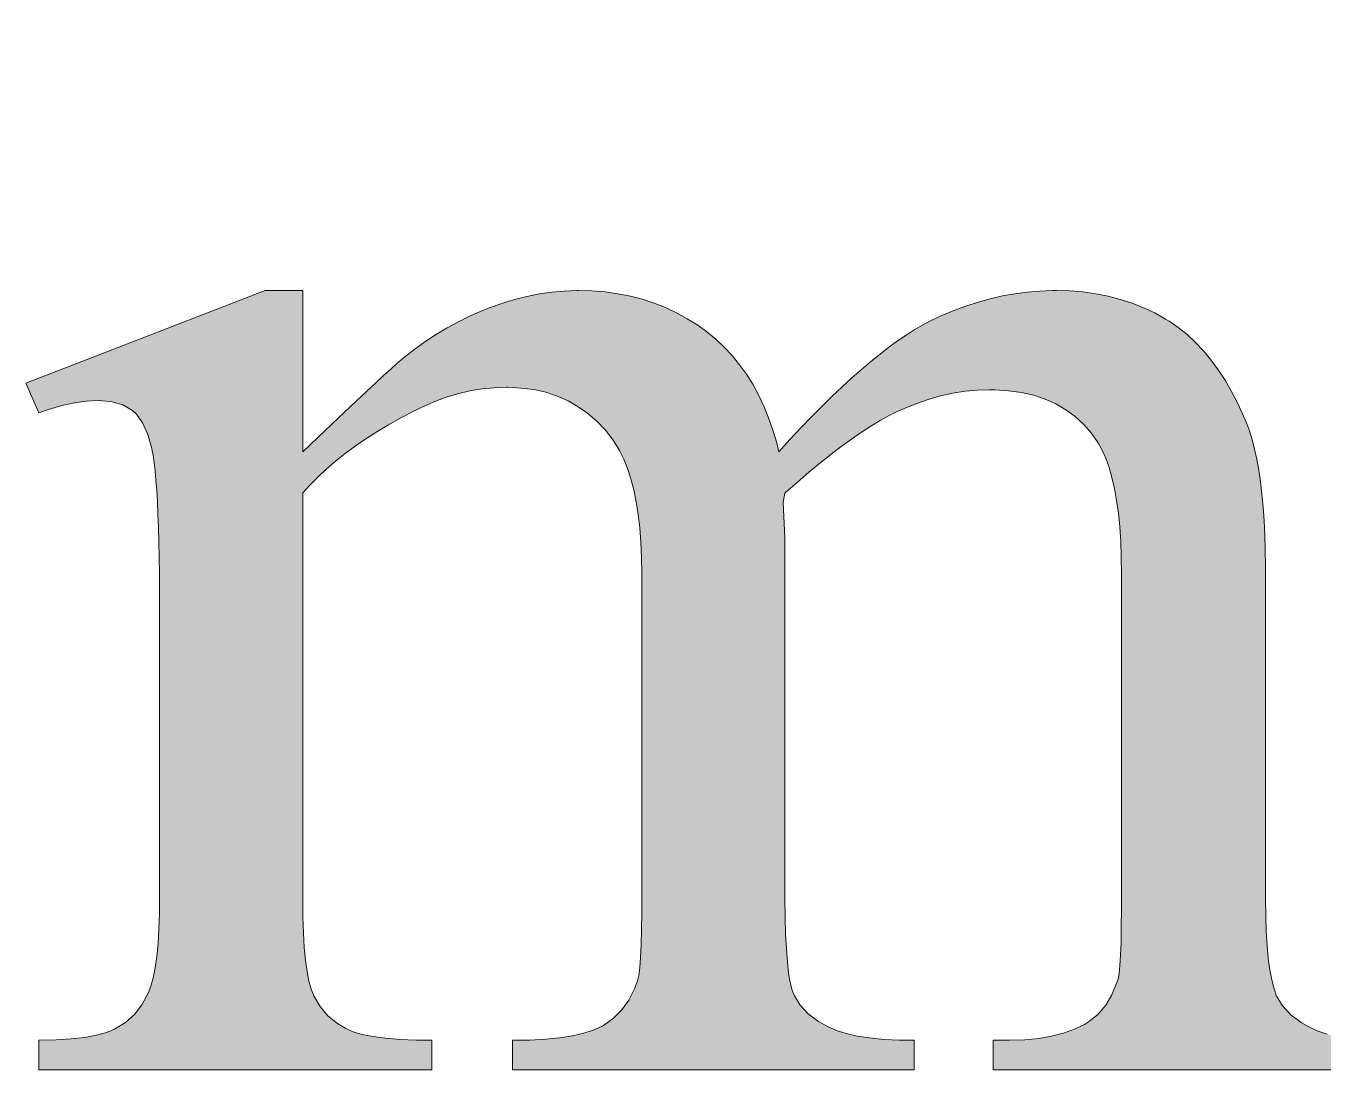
# Model space of a CAD drawing. Extents: x 140 to 250, y 149 to 261.
# Drawn here: x 217.934 to 222.196, y 179.353 to 182.784 of the extents above; entities that cross this region are included whole.
import ezdxf

# ---------------------------------------------------------------- set-up
doc = ezdxf.new("R2010")
doc.units = 0
doc.layers.add('L18', color=4, linetype='CONTINUOUS')
doc.layers.add('ORANGE', color=22, linetype='CONTINUOUS')

# ---------------------------------------------------------------- blocks, each defined once
blk = doc.blocks.new('MRWAlogoCOL')
at = {"layer": 'ORANGE'}
h = blk.add_hatch(color=256, dxfattribs=at)
h.paths.add_polyline_path([(66.053, 26.924), (66.055, 29.921), (66, 30.512), (65.741, 30.863), (65.298, 31.103), (64.743, 31.195), (63.912, 31.177), (63.118, 30.937), (62.527, 30.604), (62.194, 30.29), (62.083, 30.087), (62.102, 29.939), (62.12, 29.256), (62.102, 28.702), (61.976, 28.278), (61.769, 27.89), (61.27, 27.687), (60.864, 27.65), (60.42, 27.723), (60.162, 28), (60.014, 28.444), (60.069, 28.942), (60.347, 29.478), (60.901, 30.069), (62.028, 30.881), (63.302, 31.454), (64.503, 31.805), (65.335, 31.915), (66.148, 31.897), (66.905, 31.694), (67.478, 31.232), (67.94, 30.493), (68.05, 29.496), (68.113, 28.106), (68.113, 21.907), (68.198, 21.297), (68.438, 21.112), (68.771, 21.112), (69.14, 21.26), (69.307, 21.611), (69.454, 21.962), (69.824, 21.962), (69.713, 21.297), (69.454, 20.725), (69.048, 20.3), (68.531, 20.097), (68.013, 20.004), (67.459, 20.115), (66.887, 20.392), (66.48, 20.817), (66.185, 21.297), (66.075, 21.828), (65.538, 21.408), (64.67, 20.743), (63.894, 20.281), (63.284, 20.134), (62.619, 20.06), (62.065, 20.06), (61.494, 20.201), (60.735, 20.669), (60.328, 21.186), (60.106, 21.722), (60.032, 22.294), (60.088, 22.83), (60.347, 23.513), (60.771, 24.196), (61.363, 24.732), (62.231, 25.286), (63.248, 25.796), (64.374, 26.265), (65.261, 26.615)])
h.paths.add_polyline_path([(66.053, 22.368), (65.538, 21.962), (64.743, 21.519), (63.875, 21.353), (63.247, 21.426), (62.656, 21.648), (62.176, 22.073), (61.88, 22.701), (61.843, 23.458), (61.954, 23.993), (62.305, 24.473), (63.025, 25.027), (63.801, 25.415), (64.817, 25.877), (65.723, 26.209), (66.053, 26.356)], flags=16)
h.paths.add_polyline_path([(78.711, 30.342), (78.907, 29.895), (79.049, 29.944), (79.252, 30.004), (79.442, 30.046), (79.618, 30.072), (79.782, 30.081), (79.798, 30.081), (80.003, 30.062), (80.181, 30.007), (80.33, 29.919), (80.405, 29.843), (80.493, 29.706), (80.568, 29.528), (80.63, 29.31), (80.638, 29.271), (80.65, 29.187), (80.661, 29.086), (80.672, 28.967), (80.681, 28.83), (80.69, 28.675), (80.698, 28.503), (80.704, 28.314), (80.709, 28.106), (80.713, 27.882), (80.717, 27.641), (80.72, 27.381), (80.721, 27.105), (80.722, 26.809), (80.722, 22.581), (80.721, 22.464), (80.715, 22.218), (80.7, 21.99), (80.68, 21.78), (80.652, 21.588), (80.617, 21.415), (80.576, 21.259), (80.527, 21.122), (80.471, 21.003), (80.409, 20.902), (80.374, 20.857), (80.266, 20.75), (80.138, 20.659), (79.988, 20.585), (79.815, 20.528), (79.621, 20.487), (79.406, 20.462), (79.169, 20.453), (78.907, 20.453), (78.907, 20.006), (84.821, 20.006), (84.821, 20.453), (84.59, 20.457), (84.342, 20.466), (84.123, 20.484), (83.931, 20.509), (83.769, 20.541), (83.634, 20.58), (83.529, 20.628), (83.376, 20.72), (83.239, 20.838), (83.12, 20.982), (83.02, 21.15), (82.99, 21.22), (82.96, 21.329), (82.934, 21.465), (82.914, 21.631), (82.897, 21.825), (82.885, 22.048), (82.879, 22.301), (82.876, 22.581), (82.876, 28.589), (82.915, 28.63), (83.076, 28.791), (83.236, 28.944), (83.396, 29.087), (83.556, 29.223), (83.717, 29.35), (83.878, 29.467), (84.037, 29.577), (84.198, 29.677), (84.358, 29.769), (84.52, 29.852), (84.681, 29.926), (84.842, 29.992), (85.003, 30.049), (85.163, 30.097), (85.325, 30.136), (85.486, 30.166), (85.647, 30.188), (85.809, 30.201), (85.969, 30.206), (85.998, 30.206), (86.209, 30.195), (86.407, 30.168), (86.591, 30.124), (86.761, 30.063), (86.918, 29.985), (87.06, 29.892), (87.19, 29.781), (87.304, 29.654), (87.406, 29.509), (87.449, 29.432), (87.509, 29.308), (87.563, 29.173), (87.612, 29.028), (87.656, 28.872), (87.697, 28.705), (87.73, 28.529), (87.759, 28.341), (87.782, 28.143), (87.8, 27.934), (87.813, 27.715), (87.821, 27.486), (87.824, 27.245), (87.824, 22.581), (87.824, 22.477), (87.821, 22.201), (87.817, 21.964), (87.809, 21.766), (87.799, 21.609), (87.786, 21.49), (87.772, 21.412), (87.73, 21.281), (87.654, 21.105), (87.558, 20.948), (87.445, 20.815), (87.314, 20.702), (87.27, 20.672), (87.142, 20.606), (86.99, 20.55), (86.814, 20.509), (86.613, 20.478), (86.389, 20.46), (86.139, 20.453), (85.891, 20.453), (85.891, 20.006), (91.806, 20.006), (91.806, 20.453), (91.74, 20.454), (91.484, 20.461), (91.258, 20.477), (91.058, 20.501), (90.887, 20.535), (90.744, 20.576), (90.63, 20.628), (90.514, 20.698), (90.37, 20.816), (90.252, 20.955), (90.16, 21.113), (90.157, 21.121), (90.115, 21.228), (90.078, 21.358), (90.047, 21.508), (90.023, 21.68), (90.003, 21.873), (89.989, 22.087), (89.98, 22.323), (89.977, 22.581), (89.977, 27.444), (89.977, 27.582), (89.973, 27.816), (89.966, 28.04), (89.954, 28.255), (89.94, 28.46), (89.922, 28.655), (89.9, 28.839), (89.874, 29.012), (89.844, 29.177), (89.811, 29.331), (89.775, 29.475), (89.735, 29.608), (89.691, 29.733), (89.655, 29.823), (89.569, 30.018), (89.48, 30.201), (89.384, 30.374), (89.283, 30.535), (89.176, 30.686), (89.065, 30.825), (88.948, 30.955), (88.827, 31.073), (88.7, 31.179), (88.567, 31.275), (88.522, 31.305), (88.365, 31.394), (88.203, 31.474), (88.034, 31.543), (87.857, 31.603), (87.676, 31.651), (87.487, 31.687), (87.292, 31.714), (87.091, 31.73), (86.884, 31.735), (86.742, 31.732), (86.594, 31.722), (86.446, 31.704), (86.297, 31.679), (86.148, 31.647), (85.998, 31.608), (85.847, 31.561), (85.696, 31.508), (85.544, 31.447), (85.393, 31.38), (85.24, 31.305), (85.085, 31.223), (84.931, 31.134), (84.777, 31.038), (84.622, 30.934), (84.466, 30.823), (84.309, 30.706), (84.152, 30.58), (83.996, 30.448), (83.836, 30.308), (83.678, 30.162), (83.519, 30.009), (83.359, 29.848), (83.199, 29.68), (83.038, 29.505), (82.876, 29.322), (82.876, 31.735), (82.315, 31.735)])
h.paths.add_polyline_path([(75.353, 31.735), (74.806, 31.735), (71.375, 30.343), (71.548, 29.895), (71.553, 29.896), (71.791, 29.978), (72.01, 30.035), (72.211, 30.069), (72.393, 30.082), (72.525, 30.075), (72.735, 30.026), (72.903, 29.932), (73.015, 29.803), (73.107, 29.615), (73.177, 29.372), (73.179, 29.366), (73.199, 29.255), (73.216, 29.123), (73.231, 28.969), (73.245, 28.794), (73.256, 28.598), (73.267, 28.38), (73.274, 28.141), (73.281, 27.881), (73.285, 27.6), (73.288, 27.297), (73.29, 26.972), (73.29, 22.581), (73.288, 22.372), (73.279, 22.092), (73.264, 21.842), (73.24, 21.624), (73.209, 21.436), (73.172, 21.278), (73.128, 21.151), (73.09, 21.075), (72.97, 20.885), (72.829, 20.731), (72.667, 20.617), (72.635, 20.598), (72.495, 20.547), (72.318, 20.507), (72.1, 20.477), (71.845, 20.46), (71.548, 20.454), (71.548, 20.006), (77.082, 20.006), (77.082, 20.454), (77.006, 20.454), (76.727, 20.464), (76.482, 20.487), (76.277, 20.521), (76.107, 20.569), (75.976, 20.629), (75.909, 20.669), (75.75, 20.8), (75.617, 20.966), (75.515, 21.164), (75.486, 21.236), (75.445, 21.378), (75.411, 21.553), (75.387, 21.762), (75.368, 22.001), (75.357, 22.275), (75.353, 22.581)])
h.paths.add_polyline_path([(53.122, 31.735), (53.063, 31.735), (52.873, 31.727), (52.685, 31.711), (52.498, 31.687), (52.312, 31.654), (52.127, 31.613), (51.943, 31.562), (51.76, 31.503), (51.578, 31.435), (51.396, 31.359), (51.216, 31.275), (51.105, 31.215), (50.983, 31.144), (50.858, 31.065), (50.731, 30.978), (50.6, 30.883), (50.467, 30.78), (50.33, 30.668), (50.188, 30.55), (50.045, 30.423), (49.897, 30.287), (49.746, 30.145), (49.592, 29.993), (49.435, 29.835), (49.275, 29.668), (49.112, 29.493), (48.944, 29.309), (48.912, 29.442), (48.856, 29.636), (48.791, 29.821), (48.72, 29.997), (48.64, 30.166), (48.552, 30.325), (48.457, 30.477), (48.353, 30.62), (48.242, 30.756), (48.123, 30.883), (47.996, 31.003), (47.861, 31.113), (47.724, 31.213), (47.567, 31.312), (47.406, 31.4), (47.24, 31.48), (47.068, 31.547), (46.892, 31.604), (46.71, 31.652), (46.522, 31.688), (46.331, 31.714), (46.132, 31.73), (45.929, 31.735), (45.902, 31.735), (45.715, 31.728), (45.527, 31.711), (45.341, 31.684), (45.151, 31.647), (44.964, 31.599), (44.774, 31.542), (44.585, 31.474), (44.463, 31.425), (44.29, 31.349), (44.121, 31.264), (43.954, 31.174), (43.791, 31.077), (43.63, 30.972), (43.472, 30.859), (43.318, 30.74), (43.315, 30.737), (43.262, 30.694), (43.192, 30.633), (43.105, 30.554), (43, 30.46), (42.878, 30.347), (42.739, 30.217), (42.582, 30.07), (42.407, 29.906), (42.215, 29.724), (42.005, 29.525), (41.778, 29.309), (41.778, 31.735), (41.216, 31.735), (37.613, 30.342), (37.809, 29.893), (37.952, 29.944), (38.154, 30.004), (38.344, 30.046), (38.521, 30.072), (38.684, 30.08), (38.891, 30.064), (39.071, 30.015), (39.219, 29.931), (39.276, 29.877), (39.369, 29.743), (39.446, 29.571), (39.507, 29.36), (39.509, 29.347), (39.526, 29.253), (39.542, 29.144), (39.556, 29.021), (39.569, 28.881), (39.581, 28.727), (39.591, 28.556), (39.599, 28.371), (39.606, 28.17), (39.613, 27.954), (39.618, 27.722), (39.621, 27.474), (39.623, 27.212), (39.623, 26.934), (39.623, 22.581), (39.622, 22.371), (39.614, 22.13), (39.601, 21.911), (39.583, 21.715), (39.56, 21.543), (39.53, 21.393), (39.495, 21.266), (39.454, 21.162), (39.454, 21.161), (39.359, 20.987), (39.245, 20.842), (39.111, 20.721), (38.959, 20.628), (38.947, 20.622), (38.824, 20.57), (38.675, 20.528), (38.499, 20.496), (38.295, 20.473), (38.066, 20.458), (37.809, 20.453), (37.809, 20.006), (43.723, 20.006), (43.723, 20.453), (43.491, 20.456), (43.244, 20.466), (43.025, 20.483), (42.833, 20.509), (42.671, 20.54), (42.536, 20.58), (42.43, 20.628), (42.301, 20.703), (42.159, 20.82), (42.041, 20.961), (41.948, 21.124), (41.947, 21.126), (41.908, 21.222), (41.873, 21.343), (41.844, 21.489), (41.82, 21.657), (41.802, 21.851), (41.789, 22.07), (41.781, 22.313), (41.778, 22.581), (41.778, 28.687), (41.78, 28.69), (41.89, 28.813), (42.009, 28.933), (42.136, 29.051), (42.272, 29.168), (42.416, 29.282), (42.567, 29.393), (42.727, 29.503), (42.895, 29.611), (43.072, 29.716), (43.256, 29.818), (43.449, 29.919), (43.559, 29.974), (43.742, 30.055), (43.924, 30.124), (44.108, 30.18), (44.292, 30.224), (44.476, 30.255), (44.66, 30.273), (44.846, 30.28), (44.87, 30.28), (45.068, 30.269), (45.258, 30.245), (45.438, 30.204), (45.61, 30.147), (45.772, 30.076), (45.926, 29.988), (46.07, 29.886), (46.206, 29.768), (46.333, 29.633), (46.451, 29.484), (46.477, 29.446), (46.547, 29.328), (46.611, 29.199), (46.668, 29.056), (46.718, 28.902), (46.762, 28.735), (46.798, 28.557), (46.828, 28.366), (46.852, 28.163), (46.868, 27.948), (46.879, 27.72), (46.883, 27.481), (46.883, 22.581), (46.881, 22.38), (46.877, 22.117), (46.872, 21.892), (46.862, 21.701), (46.85, 21.548), (46.835, 21.43), (46.817, 21.349), (46.771, 21.226), (46.686, 21.057), (46.581, 20.911), (46.454, 20.784), (46.307, 20.677), (46.274, 20.658), (46.152, 20.604), (46.007, 20.558), (45.838, 20.521), (45.648, 20.491), (45.434, 20.47), (45.197, 20.457), (44.938, 20.453), (44.938, 20.006), (50.981, 20.006), (50.981, 20.453), (50.76, 20.457), (50.524, 20.467), (50.311, 20.488), (50.122, 20.517), (49.955, 20.553), (49.811, 20.598), (49.689, 20.653), (49.54, 20.736), (49.386, 20.852), (49.266, 20.982), (49.18, 21.124), (49.146, 21.209), (49.117, 21.321), (49.092, 21.463), (49.073, 21.63), (49.057, 21.827), (49.045, 22.05), (49.039, 22.301), (49.036, 22.581), (49.036, 28.016), (49.01, 28.551), (49.036, 28.687), (49.045, 28.696), (49.223, 28.853), (49.395, 29.001), (49.562, 29.139), (49.726, 29.269), (49.884, 29.389), (50.037, 29.501), (50.186, 29.603), (50.33, 29.695), (50.468, 29.779), (50.603, 29.853), (50.734, 29.919), (50.819, 29.958), (51.005, 30.033), (51.19, 30.097), (51.375, 30.15), (51.561, 30.19), (51.746, 30.219), (51.931, 30.237), (52.117, 30.242), (52.193, 30.242), (52.4, 30.229), (52.596, 30.202), (52.78, 30.159), (52.952, 30.102), (53.114, 30.029), (53.263, 29.943), (53.402, 29.84), (53.529, 29.724), (53.644, 29.593), (53.749, 29.446), (53.81, 29.336), (53.865, 29.212), (53.915, 29.073), (53.958, 28.922), (53.997, 28.757), (54.028, 28.578), (54.055, 28.386), (54.075, 28.18), (54.09, 27.961), (54.098, 27.728), (54.102, 27.481), (54.102, 22.581), (54.101, 22.422), (54.098, 22.156), (54.094, 21.925), (54.086, 21.732), (54.076, 21.577), (54.064, 21.457), (54.049, 21.373), (54.033, 21.324), (53.958, 21.139), (53.863, 20.979), (53.751, 20.846), (53.618, 20.74), (53.542, 20.692), (53.393, 20.619), (53.23, 20.559), (53.05, 20.513), (52.855, 20.48), (52.644, 20.46), (52.417, 20.453), (52.17, 20.453), (52.17, 20.006), (58.07, 20.006), (58.07, 20.453), (58.033, 20.453), (57.79, 20.46), (57.568, 20.478), (57.371, 20.505), (57.198, 20.544), (57.047, 20.593), (56.922, 20.653), (56.805, 20.72), (56.649, 20.838), (56.526, 20.969), (56.438, 21.113), (56.436, 21.118), (56.397, 21.228), (56.363, 21.36), (56.333, 21.512), (56.31, 21.684), (56.292, 21.877), (56.279, 22.091), (56.271, 22.326), (56.268, 22.581), (56.268, 27.481), (56.268, 27.588), (56.265, 27.827), (56.258, 28.055), (56.246, 28.271), (56.232, 28.477), (56.214, 28.673), (56.192, 28.858), (56.166, 29.032), (56.136, 29.196), (56.103, 29.349), (56.066, 29.492), (56.026, 29.624), (55.981, 29.744), (55.938, 29.847), (55.851, 30.037), (55.758, 30.217), (55.659, 30.386), (55.556, 30.545), (55.447, 30.693), (55.333, 30.83), (55.212, 30.957), (55.087, 31.074), (54.956, 31.179), (54.82, 31.275), (54.765, 31.307), (54.602, 31.398), (54.434, 31.477), (54.261, 31.546), (54.082, 31.603), (53.901, 31.651), (53.713, 31.687), (53.521, 31.714), (53.324, 31.73)])
h.paths.add_polyline_path([(74.128, 35.718), (73.976, 35.71), (73.766, 35.671), (73.571, 35.599), (73.394, 35.495), (73.231, 35.356), (73.129, 35.242), (73.01, 35.067), (72.927, 34.879), (72.876, 34.676), (72.859, 34.461), (72.867, 34.308), (72.907, 34.103), (72.983, 33.91), (73.089, 33.732), (73.231, 33.565), (73.346, 33.463), (73.52, 33.344), (73.709, 33.261), (73.911, 33.21), (74.128, 33.193), (74.279, 33.2), (74.485, 33.242), (74.678, 33.316), (74.857, 33.424), (75.022, 33.565), (75.118, 33.675), (75.234, 33.851), (75.316, 34.041), (75.365, 34.243), (75.382, 34.461), (75.375, 34.607), (75.336, 34.815), (75.265, 35.01), (75.16, 35.191), (75.022, 35.356), (74.913, 35.452), (74.736, 35.568), (74.546, 35.651), (74.344, 35.701)])
at = {"layer": 'ORANGE', "lineweight": 0}
blk.add_lwpolyline([(57.198, 20.544), (57.047, 20.593), (56.922, 20.653), (56.805, 20.72), (56.649, 20.838), (56.526, 20.969), (56.438, 21.113), (56.436, 21.118), (56.397, 21.228), (56.363, 21.36), (56.333, 21.512), (56.31, 21.684), (56.292, 21.877), (56.279, 22.091), (56.271, 22.326), (56.268, 22.581), (56.268, 27.481), (56.268, 27.588), (56.265, 27.827), (56.258, 28.055), (56.246, 28.271), (56.232, 28.477), (56.214, 28.673), (56.192, 28.858), (56.166, 29.032), (56.136, 29.196), (56.103, 29.349), (56.066, 29.492), (56.026, 29.624), (55.981, 29.744), (55.938, 29.847), (55.851, 30.037), (55.758, 30.217), (55.659, 30.386), (55.556, 30.545), (55.447, 30.693), (55.333, 30.83), (55.212, 30.957), (55.087, 31.074), (54.956, 31.179), (54.82, 31.275), (54.765, 31.307), (54.602, 31.398), (54.434, 31.477), (54.261, 31.546), (54.082, 31.603), (53.901, 31.651), (53.713, 31.687), (53.521, 31.714), (53.324, 31.73), (53.122, 31.735), (53.063, 31.735), (52.873, 31.727), (52.685, 31.711), (52.498, 31.687), (52.312, 31.654), (52.127, 31.613), (51.943, 31.562), (51.76, 31.503), (51.578, 31.435), (51.396, 31.359), (51.216, 31.275), (51.105, 31.215), (50.983, 31.144), (50.858, 31.065), (50.731, 30.978), (50.6, 30.883), (50.467, 30.78), (50.33, 30.668), (50.188, 30.55), (50.045, 30.423), (49.897, 30.287), (49.746, 30.145), (49.592, 29.993), (49.435, 29.835), (49.275, 29.668), (49.112, 29.493), (48.944, 29.309), (48.912, 29.442), (48.856, 29.636), (48.791, 29.821), (48.72, 29.997), (48.64, 30.166), (48.552, 30.325), (48.457, 30.477), (48.353, 30.62), (48.242, 30.756), (48.123, 30.883), (47.996, 31.003), (47.861, 31.113), (47.724, 31.213), (47.567, 31.312), (47.406, 31.4), (47.24, 31.48), (47.068, 31.547), (46.892, 31.604), (46.71, 31.652), (46.522, 31.688), (46.331, 31.714), (46.132, 31.73), (45.929, 31.735), (45.902, 31.735), (45.715, 31.728), (45.527, 31.711), (45.341, 31.684), (45.151, 31.647), (44.964, 31.599), (44.774, 31.542), (44.585, 31.474), (44.463, 31.425), (44.29, 31.349), (44.121, 31.264), (43.954, 31.174), (43.791, 31.077), (43.63, 30.972), (43.472, 30.859), (43.318, 30.74), (43.315, 30.737), (43.262, 30.694), (43.192, 30.633), (43.105, 30.554), (43, 30.46), (42.878, 30.347), (42.739, 30.217), (42.582, 30.07), (42.407, 29.906), (42.215, 29.724), (42.005, 29.525), (41.778, 29.309), (41.778, 31.735), (41.216, 31.735), (37.613, 30.342), (37.809, 29.893), (37.952, 29.944), (38.154, 30.004), (38.344, 30.046), (38.521, 30.072), (38.684, 30.08), (38.891, 30.064), (39.071, 30.015), (39.219, 29.931), (39.276, 29.877), (39.369, 29.743), (39.446, 29.571), (39.507, 29.36), (39.509, 29.347), (39.526, 29.253), (39.542, 29.144), (39.556, 29.021), (39.569, 28.881), (39.581, 28.727), (39.591, 28.556), (39.599, 28.371), (39.606, 28.17), (39.613, 27.954), (39.618, 27.722), (39.621, 27.474), (39.623, 27.212), (39.623, 26.934), (39.623, 22.581), (39.622, 22.371), (39.614, 22.13), (39.601, 21.911), (39.583, 21.715), (39.56, 21.543), (39.53, 21.393), (39.495, 21.266), (39.454, 21.162), (39.454, 21.161), (39.359, 20.987), (39.245, 20.842), (39.111, 20.721), (38.959, 20.628), (38.947, 20.622), (38.824, 20.57), (38.675, 20.528), (38.499, 20.496), (38.295, 20.473), (38.066, 20.458), (37.809, 20.453), (37.809, 20.006), (43.723, 20.006), (43.723, 20.453), (43.491, 20.456), (43.244, 20.466), (43.025, 20.483), (42.833, 20.509), (42.671, 20.54), (42.536, 20.58), (42.43, 20.628), (42.301, 20.703), (42.159, 20.82), (42.041, 20.961), (41.948, 21.124), (41.947, 21.126), (41.908, 21.222), (41.873, 21.343), (41.844, 21.489), (41.82, 21.657), (41.802, 21.851), (41.789, 22.07), (41.781, 22.313), (41.778, 22.581), (41.778, 28.687), (41.78, 28.69), (41.89, 28.813), (42.009, 28.933), (42.136, 29.051), (42.272, 29.168), (42.416, 29.282), (42.567, 29.393), (42.727, 29.503), (42.895, 29.611), (43.072, 29.716), (43.256, 29.818), (43.449, 29.919), (43.559, 29.974), (43.742, 30.055), (43.924, 30.124), (44.108, 30.18), (44.292, 30.224), (44.476, 30.255), (44.66, 30.273), (44.846, 30.28), (44.87, 30.28), (45.068, 30.269), (45.258, 30.245), (45.438, 30.204), (45.61, 30.147), (45.772, 30.076), (45.926, 29.988), (46.07, 29.886), (46.206, 29.768), (46.333, 29.633), (46.451, 29.484), (46.477, 29.446), (46.547, 29.328), (46.611, 29.199), (46.668, 29.056), (46.718, 28.902), (46.762, 28.735), (46.798, 28.557), (46.828, 28.366), (46.852, 28.163), (46.868, 27.948), (46.879, 27.72), (46.883, 27.481), (46.883, 22.581), (46.881, 22.38), (46.877, 22.117), (46.872, 21.892), (46.862, 21.701), (46.85, 21.548), (46.835, 21.43), (46.817, 21.349), (46.771, 21.226), (46.686, 21.057), (46.581, 20.911), (46.454, 20.784), (46.307, 20.677), (46.274, 20.658), (46.152, 20.604), (46.007, 20.558), (45.838, 20.521), (45.648, 20.491), (45.434, 20.47), (45.197, 20.457), (44.938, 20.453), (44.938, 20.006), (50.981, 20.006), (50.981, 20.453), (50.76, 20.457), (50.524, 20.467), (50.311, 20.488), (50.122, 20.517), (49.955, 20.553), (49.811, 20.598), (49.689, 20.653), (49.54, 20.736), (49.386, 20.852), (49.266, 20.982), (49.18, 21.124), (49.146, 21.209), (49.117, 21.321), (49.092, 21.463), (49.073, 21.63), (49.057, 21.827), (49.045, 22.05), (49.039, 22.301), (49.036, 22.581), (49.036, 28.016), (49.01, 28.551), (49.036, 28.687), (49.045, 28.696), (49.223, 28.853), (49.395, 29.001), (49.562, 29.139), (49.726, 29.269), (49.884, 29.389), (50.037, 29.501), (50.186, 29.603), (50.33, 29.695), (50.468, 29.779), (50.603, 29.853), (50.734, 29.919), (50.819, 29.958), (51.005, 30.033), (51.19, 30.097), (51.375, 30.15), (51.561, 30.19), (51.746, 30.219), (51.931, 30.237), (52.117, 30.242), (52.193, 30.242), (52.4, 30.229), (52.596, 30.202), (52.78, 30.159), (52.952, 30.102), (53.114, 30.029), (53.263, 29.943), (53.402, 29.84), (53.529, 29.724), (53.644, 29.593), (53.749, 29.446), (53.81, 29.336), (53.865, 29.212), (53.915, 29.073), (53.958, 28.922), (53.997, 28.757), (54.028, 28.578), (54.055, 28.386), (54.075, 28.18), (54.09, 27.961), (54.098, 27.728), (54.102, 27.481), (54.102, 22.581), (54.101, 22.422), (54.098, 22.156), (54.094, 21.925), (54.086, 21.732), (54.076, 21.577), (54.064, 21.457), (54.049, 21.373), (54.033, 21.324), (53.958, 21.139), (53.863, 20.979), (53.751, 20.846), (53.618, 20.74), (53.542, 20.692), (53.393, 20.619), (53.23, 20.559), (53.05, 20.513), (52.855, 20.48), (52.644, 20.46), (52.417, 20.453), (52.17, 20.453), (52.17, 20.006), (58.07, 20.006)], dxfattribs=at)

msp = doc.modelspace()

# ---------------------------------------------------------------- block references
at = {"layer": 'L18', "xscale": 0.2183367049300483, "yscale": 0.2183367049300483, "zscale": 0.2183367049300483}
msp.add_blockref('MRWAlogoCOL', (209.7214, 174.9855), dxfattribs=at)

doc.saveas('drawing.dxf')
